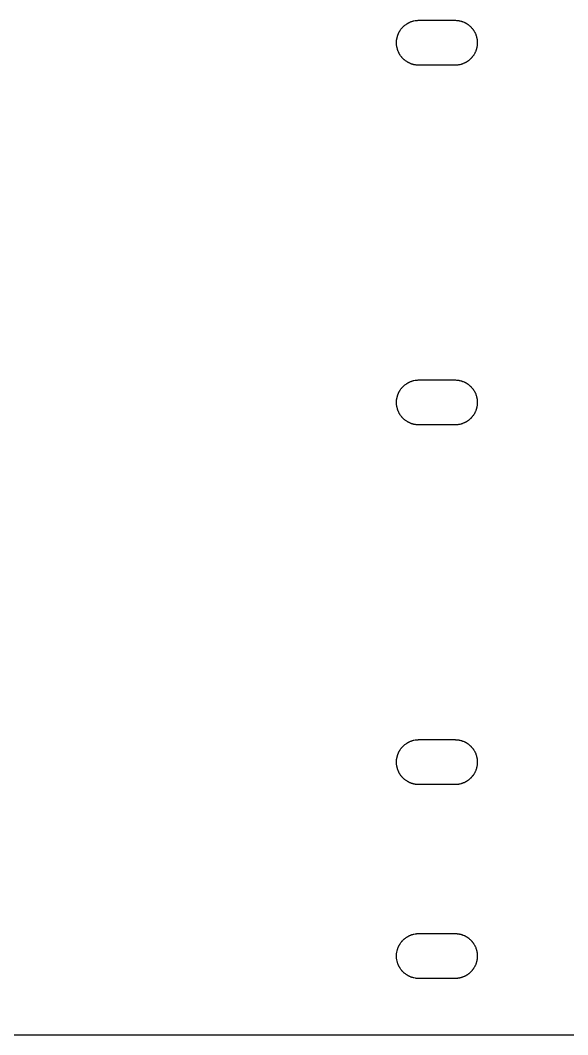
# Model space of a CAD drawing. Header units: metres. Extents: x 0 to 195, y 0 to 195.
# Drawn here: x 48.8 to 97.5, y 0 to 90.2 of the extents above; entities that cross this region are included whole.
import ezdxf

# ---------------------------------------------------------------- set-up
doc = ezdxf.new("R2010")
doc.units = ezdxf.units.M

msp = doc.modelspace()

# ---------------------------------------------------------------- linework, layer by layer
for p, q in [((84.1807, 90.249), (84.2148, 90.25)), ((84.2148, 90.25), (87.4854, 90.25)), ((87.4854, 90.25), (87.5195, 90.249)), ((82.5723, 89.3389), (82.6113, 89.3975)), ((82.6113, 89.3975), (82.6523, 89.4541)), ((82.6523, 89.4541), (82.6953, 89.5088)), ((82.6953, 89.5088), (82.7178, 89.5352)), ((82.7178, 89.5352), (82.7402, 89.5625)), ((82.7402, 89.5625), (82.7637, 89.5879)), ((82.7637, 89.5879), (82.7871, 89.6143)), ((82.7871, 89.6143), (82.8115, 89.6396)), ((82.8115, 89.6396), (82.8604, 89.6885)), ((82.8604, 89.6885), (82.8857, 89.7129)), ((82.8857, 89.7129), (82.9121, 89.7363)), ((82.9121, 89.7363), (82.9375, 89.7598)), ((82.9375, 89.7598), (82.9648, 89.7822)), ((82.9648, 89.7822), (82.9912, 89.8047)), ((82.9912, 89.8047), (83.0459, 89.8477)), ((83.0459, 89.8477), (83.1025, 89.8887)), ((83.1025, 89.8887), (83.1611, 89.9277)), ((83.1611, 89.9277), (83.1904, 89.9463)), ((83.1904, 89.9463), (83.2197, 89.9639)), ((83.2197, 89.9639), (83.25, 89.9824)), ((83.25, 89.9824), (83.2803, 89.999)), ((83.2803, 89.999), (83.3115, 90.0156)), ((83.3115, 90.0156), (83.3418, 90.0322)), ((83.3418, 90.0322), (83.373, 90.0479)), ((83.373, 90.0479), (83.4043, 90.0625)), ((83.4043, 90.0625), (83.4365, 90.0771)), ((83.4365, 90.0771), (83.501, 90.1045)), ((83.501, 90.1045), (83.5332, 90.1172)), ((83.5332, 90.1172), (83.5664, 90.1289)), ((83.5664, 90.1289), (83.5986, 90.1406)), ((83.5986, 90.1406), (83.6318, 90.1523)), ((83.6318, 90.1523), (83.665, 90.1631)), ((83.665, 90.1631), (83.6982, 90.1729)), ((83.6982, 90.1729), (83.7666, 90.1904)), ((83.7666, 90.1904), (83.7998, 90.1992)), ((83.7998, 90.1992), (83.9023, 90.2197)), ((83.9023, 90.2197), (83.9375, 90.2256)), ((83.9375, 90.2256), (84.0059, 90.2354)), ((84.0059, 90.2354), (84.041, 90.2393)), ((84.041, 90.2393), (84.0762, 90.2422)), ((84.0762, 90.2422), (84.1104, 90.2451)), ((84.1104, 90.2451), (84.1807, 90.249)), ((87.5195, 90.249), (87.5898, 90.2451)), ((87.5898, 90.2451), (87.624, 90.2422)), ((87.624, 90.2422), (87.6592, 90.2393)), ((87.6592, 90.2393), (87.6934, 90.2354)), ((87.6934, 90.2354), (87.7285, 90.2305)), ((87.7285, 90.2305), (87.7627, 90.2256)), ((87.7627, 90.2256), (87.7969, 90.2197)), ((87.7969, 90.2197), (87.832, 90.2129)), ((87.832, 90.2129), (87.8662, 90.2061)), ((87.8662, 90.2061), (87.8994, 90.1992)), ((87.8994, 90.1992), (87.9678, 90.1816)), ((87.9678, 90.1816), (88.001, 90.1729)), ((88.001, 90.1729), (88.0352, 90.1631)), ((88.0352, 90.1631), (88.0684, 90.1523)), ((88.0684, 90.1523), (88.1016, 90.1406)), ((88.1016, 90.1406), (88.1338, 90.1289)), ((88.1338, 90.1289), (88.167, 90.1172)), ((88.167, 90.1172), (88.1992, 90.1045)), ((88.1992, 90.1045), (88.2637, 90.0771)), ((88.2637, 90.0771), (88.2949, 90.0625)), ((88.2949, 90.0625), (88.3271, 90.0479)), ((88.3271, 90.0479), (88.3584, 90.0322)), ((88.3584, 90.0322), (88.3887, 90.0156)), ((88.3887, 90.0156), (88.4199, 89.999)), ((88.4199, 89.999), (88.4502, 89.9824)), ((88.4502, 89.9824), (88.4805, 89.9639)), ((88.4805, 89.9639), (88.5098, 89.9463)), ((88.5098, 89.9463), (88.5391, 89.9277)), ((88.5391, 89.9277), (88.5684, 89.9082)), ((88.5684, 89.9082), (88.5967, 89.8887)), ((88.5967, 89.8887), (88.626, 89.8682)), ((88.626, 89.8682), (88.6533, 89.8477)), ((88.6533, 89.8477), (88.6816, 89.8262)), ((88.6816, 89.8262), (88.709, 89.8047)), ((88.709, 89.8047), (88.7617, 89.7598)), ((88.7617, 89.7598), (88.8145, 89.7129)), ((88.8145, 89.7129), (88.8389, 89.6885)), ((88.8389, 89.6885), (88.8643, 89.6641)), ((88.8643, 89.6641), (88.8887, 89.6396)), ((88.8887, 89.6396), (88.9131, 89.6143)), ((88.9131, 89.6143), (88.9365, 89.5879)), ((88.9365, 89.5879), (88.959, 89.5625)), ((88.959, 89.5625), (88.9824, 89.5352)), ((88.9824, 89.5352), (89.0039, 89.5088)), ((89.0039, 89.5088), (89.0264, 89.4814)), ((89.0264, 89.4814), (89.0469, 89.4541)), ((89.0469, 89.4541), (89.0684, 89.4258)), ((89.0684, 89.4258), (89.0879, 89.3975)), ((89.0879, 89.3975), (89.1084, 89.3682)), ((89.1084, 89.3682), (89.127, 89.3389)), ((82.2578, 88.4238), (82.2607, 88.459)), ((82.2607, 88.459), (82.2646, 88.4941)), ((82.2646, 88.4941), (82.2744, 88.5625)), ((82.2744, 88.5625), (82.2803, 88.5977)), ((82.2803, 88.5977), (82.3008, 88.7002)), ((82.3008, 88.7002), (82.3096, 88.7334)), ((82.3096, 88.7334), (82.3271, 88.8018)), ((82.3271, 88.8018), (82.3369, 88.835)), ((82.3369, 88.835), (82.3477, 88.8682)), ((82.3477, 88.8682), (82.3594, 88.9014)), ((82.3594, 88.9014), (82.3711, 88.9336)), ((82.3711, 88.9336), (82.3828, 88.9668)), ((82.3828, 88.9668), (82.3955, 88.999)), ((82.3955, 88.999), (82.4229, 89.0635)), ((82.4229, 89.0635), (82.4375, 89.0957)), ((82.4375, 89.0957), (82.4521, 89.127)), ((82.4521, 89.127), (82.4678, 89.1582)), ((82.4678, 89.1582), (82.4844, 89.1885)), ((82.4844, 89.1885), (82.501, 89.2197)), ((82.501, 89.2197), (82.5176, 89.25)), ((82.5176, 89.25), (82.5361, 89.2803)), ((82.5361, 89.2803), (82.5537, 89.3096)), ((82.5537, 89.3096), (82.5723, 89.3389)), ((89.127, 89.3389), (89.1465, 89.3096)), ((89.1465, 89.3096), (89.1641, 89.2803)), ((89.1641, 89.2803), (89.1992, 89.2197)), ((89.1992, 89.2197), (89.2158, 89.1885)), ((89.2158, 89.1885), (89.2324, 89.1582)), ((89.2324, 89.1582), (89.248, 89.127)), ((89.248, 89.127), (89.2627, 89.0957)), ((89.2627, 89.0957), (89.2773, 89.0635)), ((89.2773, 89.0635), (89.3047, 88.999)), ((89.3047, 88.999), (89.3174, 88.9668)), ((89.3174, 88.9668), (89.3291, 88.9336)), ((89.3291, 88.9336), (89.3408, 88.9014)), ((89.3408, 88.9014), (89.3525, 88.8682)), ((89.3525, 88.8682), (89.3721, 88.8018)), ((89.3721, 88.8018), (89.3818, 88.7676)), ((89.3818, 88.7676), (89.3906, 88.7334)), ((89.3906, 88.7334), (89.3984, 88.7002)), ((89.3984, 88.7002), (89.4062, 88.666)), ((89.4062, 88.666), (89.4199, 88.5977)), ((89.4199, 88.5977), (89.4258, 88.5625)), ((89.4258, 88.5625), (89.4355, 88.4941)), ((89.4355, 88.4941), (89.4395, 88.459)), ((89.4395, 88.459), (89.4424, 88.4238)), ((82.25, 88.2852), (82.251, 88.3193)), ((82.25, 88.2148), (82.25, 88.2852)), ((82.251, 88.1807), (82.25, 88.2148)), ((82.251, 88.3193), (82.2549, 88.3896)), ((82.2549, 88.1104), (82.251, 88.1807)), ((82.2549, 88.3896), (82.2578, 88.4238)), ((82.2578, 88.0762), (82.2549, 88.1104)), ((82.2607, 88.041), (82.2578, 88.0762)), ((82.2646, 88.0059), (82.2607, 88.041)), ((82.2744, 87.9375), (82.2646, 88.0059)), ((82.2803, 87.9023), (82.2744, 87.9375)), ((82.3008, 87.7998), (82.2803, 87.9023)), ((82.3096, 87.7666), (82.3008, 87.7998)), ((82.3271, 87.6982), (82.3096, 87.7666)), ((82.3369, 87.665), (82.3271, 87.6982)), ((82.3477, 87.6318), (82.3369, 87.665)), ((82.3594, 87.5986), (82.3477, 87.6318)), ((82.3711, 87.5664), (82.3594, 87.5986)), ((82.3828, 87.5332), (82.3711, 87.5664)), ((89.3291, 87.5664), (89.3174, 87.5332)), ((89.3408, 87.5986), (89.3291, 87.5664)), ((89.3525, 87.6318), (89.3408, 87.5986)), ((89.3721, 87.6982), (89.3525, 87.6318)), ((89.3818, 87.7324), (89.3721, 87.6982)), ((89.3906, 87.7666), (89.3818, 87.7324)), ((89.3984, 87.7998), (89.3906, 87.7666)), ((89.4062, 87.834), (89.3984, 87.7998)), ((89.4199, 87.9023), (89.4062, 87.834)), ((89.4258, 87.9375), (89.4199, 87.9023)), ((89.4355, 88.0059), (89.4258, 87.9375)), ((89.4395, 88.041), (89.4355, 88.0059)), ((89.4424, 88.0762), (89.4395, 88.041)), ((89.4424, 88.4238), (89.4453, 88.3896)), ((89.4453, 88.1104), (89.4424, 88.0762)), ((89.4453, 88.3896), (89.4492, 88.3193)), ((89.4492, 88.1807), (89.4453, 88.1104)), ((89.4492, 88.3193), (89.4492, 88.2852)), ((89.4492, 88.2852), (89.4502, 88.25)), ((89.4502, 88.25), (89.4492, 88.2148)), ((89.4492, 88.2148), (89.4492, 88.1807)), ((82.3955, 87.501), (82.3828, 87.5332)), ((82.4229, 87.4365), (82.3955, 87.501)), ((82.4375, 87.4043), (82.4229, 87.4365)), ((82.4521, 87.373), (82.4375, 87.4043)), ((82.4678, 87.3418), (82.4521, 87.373)), ((82.4844, 87.3115), (82.4678, 87.3418)), ((82.501, 87.2803), (82.4844, 87.3115)), ((82.5176, 87.25), (82.501, 87.2803)), ((82.5361, 87.2197), (82.5176, 87.25)), ((82.5537, 87.1904), (82.5361, 87.2197)), ((82.5723, 87.1611), (82.5537, 87.1904)), ((82.6113, 87.1025), (82.5723, 87.1611)), ((82.6523, 87.0459), (82.6113, 87.1025)), ((82.6953, 86.9912), (82.6523, 87.0459)), ((82.7178, 86.9648), (82.6953, 86.9912)), ((82.7402, 86.9375), (82.7178, 86.9648)), ((82.7637, 86.9121), (82.7402, 86.9375)), ((82.7871, 86.8857), (82.7637, 86.9121)), ((82.8115, 86.8604), (82.7871, 86.8857)), ((82.8604, 86.8115), (82.8115, 86.8604)), ((82.8857, 86.7871), (82.8604, 86.8115)), ((82.9121, 86.7637), (82.8857, 86.7871)), ((82.9375, 86.7402), (82.9121, 86.7637)), ((82.9648, 86.7178), (82.9375, 86.7402)), ((82.9912, 86.6953), (82.9648, 86.7178)), ((83.0459, 86.6523), (82.9912, 86.6953)), ((83.1025, 86.6113), (83.0459, 86.6523)), ((88.6533, 86.6523), (88.626, 86.6318)), ((88.6816, 86.6738), (88.6533, 86.6523)), ((88.709, 86.6953), (88.6816, 86.6738)), ((88.7617, 86.7402), (88.709, 86.6953)), ((88.8145, 86.7871), (88.7617, 86.7402)), ((88.8389, 86.8115), (88.8145, 86.7871)), ((88.8643, 86.8359), (88.8389, 86.8115)), ((88.8887, 86.8604), (88.8643, 86.8359)), ((88.9131, 86.8857), (88.8887, 86.8604)), ((88.9365, 86.9121), (88.9131, 86.8857)), ((88.959, 86.9375), (88.9365, 86.9121)), ((88.9824, 86.9648), (88.959, 86.9375)), ((89.0039, 86.9912), (88.9824, 86.9648)), ((89.0264, 87.0186), (89.0039, 86.9912)), ((89.0469, 87.0459), (89.0264, 87.0186)), ((89.0684, 87.0742), (89.0469, 87.0459)), ((89.0879, 87.1025), (89.0684, 87.0742)), ((89.1084, 87.1318), (89.0879, 87.1025)), ((89.127, 87.1611), (89.1084, 87.1318)), ((89.1465, 87.1904), (89.127, 87.1611)), ((89.1641, 87.2197), (89.1465, 87.1904)), ((89.1992, 87.2803), (89.1641, 87.2197)), ((89.2158, 87.3115), (89.1992, 87.2803)), ((89.2324, 87.3418), (89.2158, 87.3115)), ((89.248, 87.373), (89.2324, 87.3418)), ((89.2627, 87.4043), (89.248, 87.373)), ((89.2773, 87.4365), (89.2627, 87.4043)), ((89.3047, 87.501), (89.2773, 87.4365)), ((89.3174, 87.5332), (89.3047, 87.501)), ((83.1611, 86.5723), (83.1025, 86.6113)), ((83.1904, 86.5537), (83.1611, 86.5723)), ((83.2197, 86.5361), (83.1904, 86.5537)), ((83.25, 86.5176), (83.2197, 86.5361)), ((83.2803, 86.501), (83.25, 86.5176)), ((83.3115, 86.4844), (83.2803, 86.501)), ((83.3418, 86.4678), (83.3115, 86.4844)), ((83.373, 86.4521), (83.3418, 86.4678)), ((83.4043, 86.4375), (83.373, 86.4521)), ((83.4365, 86.4229), (83.4043, 86.4375)), ((83.501, 86.3955), (83.4365, 86.4229)), ((83.5332, 86.3828), (83.501, 86.3955)), ((83.5664, 86.3711), (83.5332, 86.3828)), ((83.5986, 86.3594), (83.5664, 86.3711)), ((83.6318, 86.3477), (83.5986, 86.3594)), ((83.665, 86.3369), (83.6318, 86.3477)), ((83.6982, 86.3271), (83.665, 86.3369)), ((83.7666, 86.3096), (83.6982, 86.3271)), ((83.7998, 86.3008), (83.7666, 86.3096)), ((83.9023, 86.2803), (83.7998, 86.3008)), ((83.9375, 86.2744), (83.9023, 86.2803)), ((84.0059, 86.2646), (83.9375, 86.2744)), ((84.041, 86.2607), (84.0059, 86.2646)), ((84.0762, 86.2578), (84.041, 86.2607)), ((84.1104, 86.2549), (84.0762, 86.2578)), ((84.1807, 86.251), (84.1104, 86.2549)), ((84.2148, 86.25), (84.1807, 86.251)), ((87.4854, 86.25), (84.2148, 86.25)), ((87.5195, 86.251), (87.4854, 86.25)), ((87.5898, 86.2549), (87.5195, 86.251)), ((87.624, 86.2578), (87.5898, 86.2549)), ((87.6592, 86.2607), (87.624, 86.2578)), ((87.6934, 86.2646), (87.6592, 86.2607)), ((87.7285, 86.2695), (87.6934, 86.2646)), ((87.7627, 86.2744), (87.7285, 86.2695)), ((87.7969, 86.2803), (87.7627, 86.2744)), ((87.832, 86.2871), (87.7969, 86.2803)), ((87.8662, 86.2939), (87.832, 86.2871)), ((87.8994, 86.3008), (87.8662, 86.2939)), ((87.9678, 86.3184), (87.8994, 86.3008)), ((88.001, 86.3271), (87.9678, 86.3184)), ((88.0352, 86.3369), (88.001, 86.3271)), ((88.0684, 86.3477), (88.0352, 86.3369)), ((88.1016, 86.3594), (88.0684, 86.3477)), ((88.1338, 86.3711), (88.1016, 86.3594)), ((88.167, 86.3828), (88.1338, 86.3711)), ((88.1992, 86.3955), (88.167, 86.3828)), ((88.2637, 86.4229), (88.1992, 86.3955)), ((88.2949, 86.4375), (88.2637, 86.4229)), ((88.3271, 86.4521), (88.2949, 86.4375)), ((88.3584, 86.4678), (88.3271, 86.4521)), ((88.3887, 86.4844), (88.3584, 86.4678)), ((88.4199, 86.501), (88.3887, 86.4844)), ((88.4502, 86.5176), (88.4199, 86.501)), ((88.4805, 86.5361), (88.4502, 86.5176)), ((88.5098, 86.5537), (88.4805, 86.5361)), ((88.5391, 86.5723), (88.5098, 86.5537)), ((88.5684, 86.5918), (88.5391, 86.5723)), ((88.5967, 86.6113), (88.5684, 86.5918)), ((88.626, 86.6318), (88.5967, 86.6113)), ((82.9375, 57.7598), (82.9648, 57.7822)), ((82.9648, 57.7822), (82.9912, 57.8047)), ((82.9912, 57.8047), (83.0459, 57.8477)), ((83.0459, 57.8477), (83.1025, 57.8887)), ((83.1025, 57.8887), (83.1611, 57.9277)), ((83.1611, 57.9277), (83.1904, 57.9463)), ((83.1904, 57.9463), (83.2197, 57.9639)), ((83.2197, 57.9639), (83.25, 57.9824)), ((83.25, 57.9824), (83.2803, 57.999)), ((83.2803, 57.999), (83.3115, 58.0156)), ((83.3115, 58.0156), (83.3418, 58.0322)), ((83.3418, 58.0322), (83.373, 58.0479)), ((83.373, 58.0479), (83.4043, 58.0625)), ((83.4043, 58.0625), (83.4365, 58.0771)), ((83.4365, 58.0771), (83.501, 58.1045)), ((83.501, 58.1045), (83.5332, 58.1172)), ((83.5332, 58.1172), (83.5664, 58.1289)), ((83.5664, 58.1289), (83.5986, 58.1406)), ((83.5986, 58.1406), (83.6318, 58.1523)), ((83.6318, 58.1523), (83.665, 58.1631)), ((83.665, 58.1631), (83.6982, 58.1729)), ((83.6982, 58.1729), (83.7666, 58.1904)), ((83.7666, 58.1904), (83.7998, 58.1992)), ((83.7998, 58.1992), (83.9023, 58.2197)), ((83.9023, 58.2197), (83.9375, 58.2256)), ((83.9375, 58.2256), (84.0059, 58.2354)), ((84.0059, 58.2354), (84.041, 58.2393)), ((84.041, 58.2393), (84.0762, 58.2422)), ((84.0762, 58.2422), (84.1104, 58.2451)), ((84.1104, 58.2451), (84.1807, 58.249)), ((84.1807, 58.249), (84.2148, 58.25)), ((84.2148, 58.25), (87.4854, 58.25)), ((87.4854, 58.25), (87.5195, 58.249)), ((87.5195, 58.249), (87.5898, 58.2451)), ((87.5898, 58.2451), (87.624, 58.2422)), ((87.624, 58.2422), (87.6592, 58.2393)), ((87.6592, 58.2393), (87.6934, 58.2354)), ((87.6934, 58.2354), (87.7285, 58.2305)), ((87.7285, 58.2305), (87.7627, 58.2256)), ((87.7627, 58.2256), (87.7969, 58.2197)), ((87.7969, 58.2197), (87.832, 58.2129)), ((87.832, 58.2129), (87.8662, 58.2061)), ((87.8662, 58.2061), (87.8994, 58.1992)), ((87.8994, 58.1992), (87.9678, 58.1816)), ((87.9678, 58.1816), (88.001, 58.1729)), ((88.001, 58.1729), (88.0352, 58.1631)), ((88.0352, 58.1631), (88.0684, 58.1523)), ((88.0684, 58.1523), (88.1016, 58.1406)), ((88.1016, 58.1406), (88.1338, 58.1289)), ((88.1338, 58.1289), (88.167, 58.1172)), ((88.167, 58.1172), (88.1992, 58.1045)), ((88.1992, 58.1045), (88.2637, 58.0771)), ((88.2637, 58.0771), (88.2949, 58.0625)), ((88.2949, 58.0625), (88.3271, 58.0479)), ((88.3271, 58.0479), (88.3584, 58.0322)), ((88.3584, 58.0322), (88.3887, 58.0156)), ((88.3887, 58.0156), (88.4199, 57.999)), ((88.4199, 57.999), (88.4502, 57.9824)), ((88.4502, 57.9824), (88.4805, 57.9639)), ((88.4805, 57.9639), (88.5098, 57.9463)), ((88.5098, 57.9463), (88.5391, 57.9277)), ((88.5391, 57.9277), (88.5684, 57.9082)), ((88.5684, 57.9082), (88.5967, 57.8887)), ((88.5967, 57.8887), (88.626, 57.8682)), ((88.626, 57.8682), (88.6533, 57.8477)), ((88.6533, 57.8477), (88.6816, 57.8262)), ((88.6816, 57.8262), (88.709, 57.8047)), ((88.709, 57.8047), (88.7617, 57.7598)), ((82.3369, 56.835), (82.3477, 56.8682)), ((82.3477, 56.8682), (82.3594, 56.9014)), ((82.3594, 56.9014), (82.3711, 56.9336)), ((82.3711, 56.9336), (82.3828, 56.9668)), ((82.3828, 56.9668), (82.3955, 56.999)), ((82.3955, 56.999), (82.4229, 57.0635)), ((82.4229, 57.0635), (82.4375, 57.0957)), ((82.4375, 57.0957), (82.4521, 57.127)), ((82.4521, 57.127), (82.4678, 57.1582)), ((82.4678, 57.1582), (82.4844, 57.1885)), ((82.4844, 57.1885), (82.501, 57.2197)), ((82.501, 57.2197), (82.5176, 57.25)), ((82.5176, 57.25), (82.5361, 57.2803)), ((82.5361, 57.2803), (82.5537, 57.3096)), ((82.5537, 57.3096), (82.5723, 57.3389)), ((82.5723, 57.3389), (82.6113, 57.3975)), ((82.6113, 57.3975), (82.6523, 57.4541)), ((82.6523, 57.4541), (82.6953, 57.5088)), ((82.6953, 57.5088), (82.7178, 57.5352)), ((82.7178, 57.5352), (82.7402, 57.5625)), ((82.7402, 57.5625), (82.7637, 57.5879)), ((82.7637, 57.5879), (82.7871, 57.6143)), ((82.7871, 57.6143), (82.8115, 57.6396)), ((82.8115, 57.6396), (82.8604, 57.6885)), ((82.8604, 57.6885), (82.8857, 57.7129)), ((82.8857, 57.7129), (82.9121, 57.7363)), ((82.9121, 57.7363), (82.9375, 57.7598)), ((88.7617, 57.7598), (88.8145, 57.7129)), ((88.8145, 57.7129), (88.8389, 57.6885)), ((88.8389, 57.6885), (88.8643, 57.6641)), ((88.8643, 57.6641), (88.8887, 57.6396)), ((88.8887, 57.6396), (88.9131, 57.6143)), ((88.9131, 57.6143), (88.9365, 57.5879)), ((88.9365, 57.5879), (88.959, 57.5625)), ((88.959, 57.5625), (88.9824, 57.5352)), ((88.9824, 57.5352), (89.0039, 57.5088)), ((89.0039, 57.5088), (89.0264, 57.4814)), ((89.0264, 57.4814), (89.0469, 57.4541)), ((89.0469, 57.4541), (89.0684, 57.4258)), ((89.0684, 57.4258), (89.0879, 57.3975)), ((89.0879, 57.3975), (89.1084, 57.3682)), ((89.1084, 57.3682), (89.127, 57.3389)), ((89.127, 57.3389), (89.1465, 57.3096)), ((89.1465, 57.3096), (89.1641, 57.2803)), ((89.1641, 57.2803), (89.1992, 57.2197)), ((89.1992, 57.2197), (89.2158, 57.1885)), ((89.2158, 57.1885), (89.2324, 57.1582)), ((89.2324, 57.1582), (89.248, 57.127)), ((89.248, 57.127), (89.2627, 57.0957)), ((89.2627, 57.0957), (89.2773, 57.0635)), ((89.2773, 57.0635), (89.3047, 56.999)), ((89.3047, 56.999), (89.3174, 56.9668)), ((89.3174, 56.9668), (89.3291, 56.9336)), ((89.3291, 56.9336), (89.3408, 56.9014)), ((89.3408, 56.9014), (89.3525, 56.8682)), ((89.3525, 56.8682), (89.3721, 56.8018)), ((82.25, 56.2852), (82.251, 56.3193)), ((82.25, 56.2148), (82.25, 56.2852)), ((82.251, 56.1807), (82.25, 56.2148)), ((82.251, 56.3193), (82.2549, 56.3896)), ((82.2549, 56.1104), (82.251, 56.1807)), ((82.2549, 56.3896), (82.2578, 56.4238)), ((82.2578, 56.0762), (82.2549, 56.1104)), ((82.2578, 56.4238), (82.2607, 56.459)), ((82.2607, 56.041), (82.2578, 56.0762)), ((82.2607, 56.459), (82.2646, 56.4941)), ((82.2646, 56.0059), (82.2607, 56.041)), ((82.2646, 56.4941), (82.2744, 56.5625)), ((82.2744, 55.9375), (82.2646, 56.0059)), ((82.2744, 56.5625), (82.2803, 56.5977)), ((82.2803, 56.5977), (82.3008, 56.7002)), ((82.3008, 56.7002), (82.3096, 56.7334)), ((82.3096, 56.7334), (82.3271, 56.8018)), ((82.3271, 56.8018), (82.3369, 56.835)), ((89.3721, 56.8018), (89.3818, 56.7676)), ((89.3818, 56.7676), (89.3906, 56.7334)), ((89.3906, 56.7334), (89.3984, 56.7002)), ((89.3984, 56.7002), (89.4062, 56.666)), ((89.4062, 56.666), (89.4199, 56.5977)), ((89.4199, 56.5977), (89.4258, 56.5625)), ((89.4258, 56.5625), (89.4355, 56.4941)), ((89.4355, 56.0059), (89.4258, 55.9375)), ((89.4355, 56.4941), (89.4395, 56.459)), ((89.4395, 56.041), (89.4355, 56.0059)), ((89.4395, 56.459), (89.4424, 56.4238)), ((89.4424, 56.0762), (89.4395, 56.041)), ((89.4424, 56.4238), (89.4453, 56.3896)), ((89.4453, 56.1104), (89.4424, 56.0762)), ((89.4453, 56.3896), (89.4492, 56.3193)), ((89.4492, 56.1807), (89.4453, 56.1104)), ((89.4492, 56.3193), (89.4492, 56.2852)), ((89.4492, 56.2852), (89.4502, 56.25)), ((89.4502, 56.25), (89.4492, 56.2148)), ((89.4492, 56.2148), (89.4492, 56.1807)), ((82.2803, 55.9023), (82.2744, 55.9375)), ((82.3008, 55.7998), (82.2803, 55.9023)), ((82.3096, 55.7666), (82.3008, 55.7998)), ((82.3271, 55.6982), (82.3096, 55.7666)), ((82.3369, 55.665), (82.3271, 55.6982)), ((82.3477, 55.6318), (82.3369, 55.665)), ((82.3594, 55.5986), (82.3477, 55.6318)), ((82.3711, 55.5664), (82.3594, 55.5986)), ((82.3828, 55.5332), (82.3711, 55.5664)), ((82.3955, 55.501), (82.3828, 55.5332)), ((82.4229, 55.4365), (82.3955, 55.501)), ((82.4375, 55.4043), (82.4229, 55.4365)), ((82.4521, 55.373), (82.4375, 55.4043)), ((82.4678, 55.3418), (82.4521, 55.373)), ((82.4844, 55.3115), (82.4678, 55.3418)), ((82.501, 55.2803), (82.4844, 55.3115)), ((82.5176, 55.25), (82.501, 55.2803)), ((82.5361, 55.2197), (82.5176, 55.25)), ((82.5537, 55.1904), (82.5361, 55.2197)), ((82.5723, 55.1611), (82.5537, 55.1904)), ((82.6113, 55.1025), (82.5723, 55.1611)), ((82.6523, 55.0459), (82.6113, 55.1025)), ((89.0684, 55.0742), (89.0469, 55.0459)), ((89.0879, 55.1025), (89.0684, 55.0742)), ((89.1084, 55.1318), (89.0879, 55.1025)), ((89.127, 55.1611), (89.1084, 55.1318)), ((89.1465, 55.1904), (89.127, 55.1611)), ((89.1641, 55.2197), (89.1465, 55.1904)), ((89.1992, 55.2803), (89.1641, 55.2197)), ((89.2158, 55.3115), (89.1992, 55.2803)), ((89.2324, 55.3418), (89.2158, 55.3115)), ((89.248, 55.373), (89.2324, 55.3418)), ((89.2627, 55.4043), (89.248, 55.373)), ((89.2773, 55.4365), (89.2627, 55.4043)), ((89.3047, 55.501), (89.2773, 55.4365)), ((89.3174, 55.5332), (89.3047, 55.501)), ((89.3291, 55.5664), (89.3174, 55.5332)), ((89.3408, 55.5986), (89.3291, 55.5664)), ((89.3525, 55.6318), (89.3408, 55.5986)), ((89.3721, 55.6982), (89.3525, 55.6318)), ((89.3818, 55.7324), (89.3721, 55.6982)), ((89.3906, 55.7666), (89.3818, 55.7324)), ((89.3984, 55.7998), (89.3906, 55.7666)), ((89.4062, 55.834), (89.3984, 55.7998)), ((89.4199, 55.9023), (89.4062, 55.834)), ((89.4258, 55.9375), (89.4199, 55.9023)), ((82.6953, 54.9912), (82.6523, 55.0459)), ((82.7178, 54.9648), (82.6953, 54.9912)), ((82.7402, 54.9375), (82.7178, 54.9648)), ((82.7637, 54.9121), (82.7402, 54.9375)), ((82.7871, 54.8857), (82.7637, 54.9121)), ((82.8115, 54.8604), (82.7871, 54.8857)), ((82.8604, 54.8115), (82.8115, 54.8604)), ((82.8857, 54.7871), (82.8604, 54.8115)), ((82.9121, 54.7637), (82.8857, 54.7871)), ((82.9375, 54.7402), (82.9121, 54.7637)), ((82.9648, 54.7178), (82.9375, 54.7402)), ((82.9912, 54.6953), (82.9648, 54.7178)), ((83.0459, 54.6523), (82.9912, 54.6953)), ((83.1025, 54.6113), (83.0459, 54.6523)), ((83.1611, 54.5723), (83.1025, 54.6113)), ((83.1904, 54.5537), (83.1611, 54.5723)), ((83.2197, 54.5361), (83.1904, 54.5537)), ((83.25, 54.5176), (83.2197, 54.5361)), ((83.2803, 54.501), (83.25, 54.5176)), ((83.3115, 54.4844), (83.2803, 54.501)), ((83.3418, 54.4678), (83.3115, 54.4844)), ((83.373, 54.4521), (83.3418, 54.4678)), ((83.4043, 54.4375), (83.373, 54.4521)), ((83.4365, 54.4229), (83.4043, 54.4375)), ((83.501, 54.3955), (83.4365, 54.4229)), ((83.5332, 54.3828), (83.501, 54.3955)), ((83.5664, 54.3711), (83.5332, 54.3828)), ((83.5986, 54.3594), (83.5664, 54.3711)), ((83.6318, 54.3477), (83.5986, 54.3594)), ((83.665, 54.3369), (83.6318, 54.3477)), ((83.6982, 54.3271), (83.665, 54.3369)), ((83.7666, 54.3096), (83.6982, 54.3271)), ((83.7998, 54.3008), (83.7666, 54.3096)), ((83.9023, 54.2803), (83.7998, 54.3008)), ((83.9375, 54.2744), (83.9023, 54.2803)), ((84.0059, 54.2646), (83.9375, 54.2744)), ((84.041, 54.2607), (84.0059, 54.2646)), ((84.0762, 54.2578), (84.041, 54.2607)), ((84.1104, 54.2549), (84.0762, 54.2578)), ((84.1807, 54.251), (84.1104, 54.2549)), ((84.2148, 54.25), (84.1807, 54.251)), ((87.4854, 54.25), (84.2148, 54.25)), ((87.5195, 54.251), (87.4854, 54.25)), ((87.5898, 54.2549), (87.5195, 54.251)), ((87.624, 54.2578), (87.5898, 54.2549)), ((87.6592, 54.2607), (87.624, 54.2578)), ((87.6934, 54.2646), (87.6592, 54.2607)), ((87.7285, 54.2695), (87.6934, 54.2646)), ((87.7627, 54.2744), (87.7285, 54.2695)), ((87.7969, 54.2803), (87.7627, 54.2744)), ((87.832, 54.2871), (87.7969, 54.2803)), ((87.8662, 54.2939), (87.832, 54.2871)), ((87.8994, 54.3008), (87.8662, 54.2939)), ((87.9678, 54.3184), (87.8994, 54.3008)), ((88.001, 54.3271), (87.9678, 54.3184)), ((88.0352, 54.3369), (88.001, 54.3271)), ((88.0684, 54.3477), (88.0352, 54.3369)), ((88.1016, 54.3594), (88.0684, 54.3477)), ((88.1338, 54.3711), (88.1016, 54.3594)), ((88.167, 54.3828), (88.1338, 54.3711)), ((88.1992, 54.3955), (88.167, 54.3828)), ((88.2637, 54.4229), (88.1992, 54.3955)), ((88.2949, 54.4375), (88.2637, 54.4229)), ((88.3271, 54.4521), (88.2949, 54.4375)), ((88.3584, 54.4678), (88.3271, 54.4521)), ((88.3887, 54.4844), (88.3584, 54.4678)), ((88.4199, 54.501), (88.3887, 54.4844)), ((88.4502, 54.5176), (88.4199, 54.501)), ((88.4805, 54.5361), (88.4502, 54.5176)), ((88.5098, 54.5537), (88.4805, 54.5361)), ((88.5391, 54.5723), (88.5098, 54.5537)), ((88.5684, 54.5918), (88.5391, 54.5723)), ((88.5967, 54.6113), (88.5684, 54.5918)), ((88.626, 54.6318), (88.5967, 54.6113)), ((88.6533, 54.6523), (88.626, 54.6318)), ((88.6816, 54.6738), (88.6533, 54.6523)), ((88.709, 54.6953), (88.6816, 54.6738)), ((88.7617, 54.7402), (88.709, 54.6953)), ((88.8145, 54.7871), (88.7617, 54.7402)), ((88.8389, 54.8115), (88.8145, 54.7871)), ((88.8643, 54.8359), (88.8389, 54.8115)), ((88.8887, 54.8604), (88.8643, 54.8359)), ((88.9131, 54.8857), (88.8887, 54.8604)), ((88.9365, 54.9121), (88.9131, 54.8857)), ((88.959, 54.9375), (88.9365, 54.9121)), ((88.9824, 54.9648), (88.959, 54.9375)), ((89.0039, 54.9912), (88.9824, 54.9648)), ((89.0264, 55.0186), (89.0039, 54.9912)), ((89.0469, 55.0459), (89.0264, 55.0186)), ((83.665, 26.1631), (83.6982, 26.1729)), ((83.6982, 26.1729), (83.7666, 26.1904)), ((83.7666, 26.1904), (83.7998, 26.1992)), ((83.7998, 26.1992), (83.9023, 26.2197)), ((83.9023, 26.2197), (83.9375, 26.2256)), ((83.9375, 26.2256), (84.0059, 26.2354)), ((84.0059, 26.2354), (84.041, 26.2393)), ((84.041, 26.2393), (84.0762, 26.2422)), ((84.0762, 26.2422), (84.1104, 26.2451)), ((84.1104, 26.2451), (84.1807, 26.249)), ((84.1807, 26.249), (84.2148, 26.25)), ((84.2148, 26.25), (87.4854, 26.25)), ((87.4854, 26.25), (87.5195, 26.249)), ((87.5195, 26.249), (87.5898, 26.2451)), ((87.5898, 26.2451), (87.624, 26.2422)), ((87.624, 26.2422), (87.6592, 26.2393)), ((87.6592, 26.2393), (87.6934, 26.2354)), ((87.6934, 26.2354), (87.7285, 26.2305)), ((87.7285, 26.2305), (87.7627, 26.2256)), ((87.7627, 26.2256), (87.7969, 26.2197)), ((87.7969, 26.2197), (87.832, 26.2129)), ((87.832, 26.2129), (87.8662, 26.2061)), ((87.8662, 26.2061), (87.8994, 26.1992)), ((87.8994, 26.1992), (87.9678, 26.1816)), ((87.9678, 26.1816), (88.001, 26.1729)), ((88.001, 26.1729), (88.0352, 26.1631)), ((82.5176, 25.25), (82.5361, 25.2803)), ((82.5361, 25.2803), (82.5537, 25.3096)), ((82.5537, 25.3096), (82.5723, 25.3389)), ((82.5723, 25.3389), (82.6113, 25.3975)), ((82.6113, 25.3975), (82.6523, 25.4541)), ((82.6523, 25.4541), (82.6953, 25.5088)), ((82.6953, 25.5088), (82.7178, 25.5352)), ((82.7178, 25.5352), (82.7402, 25.5625)), ((82.7402, 25.5625), (82.7637, 25.5879)), ((82.7637, 25.5879), (82.7871, 25.6143)), ((82.7871, 25.6143), (82.8115, 25.6396)), ((82.8115, 25.6396), (82.8604, 25.6885)), ((82.8604, 25.6885), (82.8857, 25.7129)), ((82.8857, 25.7129), (82.9121, 25.7363)), ((82.9121, 25.7363), (82.9375, 25.7598)), ((82.9375, 25.7598), (82.9648, 25.7822)), ((82.9648, 25.7822), (82.9912, 25.8047)), ((82.9912, 25.8047), (83.0459, 25.8477)), ((83.0459, 25.8477), (83.1025, 25.8887)), ((83.1025, 25.8887), (83.1611, 25.9277)), ((83.1611, 25.9277), (83.1904, 25.9463)), ((83.1904, 25.9463), (83.2197, 25.9639)), ((83.2197, 25.9639), (83.25, 25.9824)), ((83.25, 25.9824), (83.2803, 25.999)), ((83.2803, 25.999), (83.3115, 26.0156)), ((83.3115, 26.0156), (83.3418, 26.0322)), ((83.3418, 26.0322), (83.373, 26.0479)), ((83.373, 26.0479), (83.4043, 26.0625)), ((83.4043, 26.0625), (83.4365, 26.0771)), ((83.4365, 26.0771), (83.501, 26.1045)), ((83.501, 26.1045), (83.5332, 26.1172)), ((83.5332, 26.1172), (83.5664, 26.1289)), ((83.5664, 26.1289), (83.5986, 26.1406)), ((83.5986, 26.1406), (83.6318, 26.1523)), ((83.6318, 26.1523), (83.665, 26.1631)), ((88.0352, 26.1631), (88.0684, 26.1523)), ((88.0684, 26.1523), (88.1016, 26.1406)), ((88.1016, 26.1406), (88.1338, 26.1289)), ((88.1338, 26.1289), (88.167, 26.1172)), ((88.167, 26.1172), (88.1992, 26.1045)), ((88.1992, 26.1045), (88.2637, 26.0771)), ((88.2637, 26.0771), (88.2949, 26.0625)), ((88.2949, 26.0625), (88.3271, 26.0479)), ((88.3271, 26.0479), (88.3584, 26.0322)), ((88.3584, 26.0322), (88.3887, 26.0156)), ((88.3887, 26.0156), (88.4199, 25.999)), ((88.4199, 25.999), (88.4502, 25.9824)), ((88.4502, 25.9824), (88.4805, 25.9639)), ((88.4805, 25.9639), (88.5098, 25.9463)), ((88.5098, 25.9463), (88.5391, 25.9277)), ((88.5391, 25.9277), (88.5684, 25.9082)), ((88.5684, 25.9082), (88.5967, 25.8887)), ((88.5967, 25.8887), (88.626, 25.8682)), ((88.626, 25.8682), (88.6533, 25.8477)), ((88.6533, 25.8477), (88.6816, 25.8262)), ((88.6816, 25.8262), (88.709, 25.8047)), ((88.709, 25.8047), (88.7617, 25.7598)), ((88.7617, 25.7598), (88.8145, 25.7129)), ((88.8145, 25.7129), (88.8389, 25.6885)), ((88.8389, 25.6885), (88.8643, 25.6641)), ((88.8643, 25.6641), (88.8887, 25.6396)), ((88.8887, 25.6396), (88.9131, 25.6143)), ((88.9131, 25.6143), (88.9365, 25.5879)), ((88.9365, 25.5879), (88.959, 25.5625)), ((88.959, 25.5625), (88.9824, 25.5352)), ((88.9824, 25.5352), (89.0039, 25.5088)), ((89.0039, 25.5088), (89.0264, 25.4814)), ((89.0264, 25.4814), (89.0469, 25.4541)), ((89.0469, 25.4541), (89.0684, 25.4258)), ((89.0684, 25.4258), (89.0879, 25.3975)), ((89.0879, 25.3975), (89.1084, 25.3682)), ((89.1084, 25.3682), (89.127, 25.3389)), ((89.127, 25.3389), (89.1465, 25.3096)), ((89.1465, 25.3096), (89.1641, 25.2803)), ((89.1641, 25.2803), (89.1992, 25.2197)), ((82.251, 24.3193), (82.2549, 24.3896)), ((82.2549, 24.3896), (82.2578, 24.4238)), ((82.2578, 24.4238), (82.2607, 24.459)), ((82.2607, 24.459), (82.2646, 24.4941)), ((82.2646, 24.4941), (82.2744, 24.5625)), ((82.2744, 24.5625), (82.2803, 24.5977)), ((82.2803, 24.5977), (82.3008, 24.7002)), ((82.3008, 24.7002), (82.3096, 24.7334)), ((82.3096, 24.7334), (82.3271, 24.8018)), ((82.3271, 24.8018), (82.3369, 24.835)), ((82.3369, 24.835), (82.3477, 24.8682)), ((82.3477, 24.8682), (82.3594, 24.9014)), ((82.3594, 24.9014), (82.3711, 24.9336)), ((82.3711, 24.9336), (82.3828, 24.9668)), ((82.3828, 24.9668), (82.3955, 24.999)), ((82.3955, 24.999), (82.4229, 25.0635)), ((82.4229, 25.0635), (82.4375, 25.0957)), ((82.4375, 25.0957), (82.4521, 25.127)), ((82.4521, 25.127), (82.4678, 25.1582)), ((82.4678, 25.1582), (82.4844, 25.1885)), ((82.4844, 25.1885), (82.501, 25.2197)), ((82.501, 25.2197), (82.5176, 25.25)), ((89.1992, 25.2197), (89.2158, 25.1885)), ((89.2158, 25.1885), (89.2324, 25.1582)), ((89.2324, 25.1582), (89.248, 25.127)), ((89.248, 25.127), (89.2627, 25.0957)), ((89.2627, 25.0957), (89.2773, 25.0635)), ((89.2773, 25.0635), (89.3047, 24.999)), ((89.3047, 24.999), (89.3174, 24.9668)), ((89.3174, 24.9668), (89.3291, 24.9336)), ((89.3291, 24.9336), (89.3408, 24.9014)), ((89.3408, 24.9014), (89.3525, 24.8682)), ((89.3525, 24.8682), (89.3721, 24.8018)), ((89.3721, 24.8018), (89.3818, 24.7676)), ((89.3818, 24.7676), (89.3906, 24.7334)), ((89.3906, 24.7334), (89.3984, 24.7002)), ((89.3984, 24.7002), (89.4062, 24.666)), ((89.4062, 24.666), (89.4199, 24.5977)), ((89.4199, 24.5977), (89.4258, 24.5625)), ((89.4258, 24.5625), (89.4355, 24.4941)), ((89.4355, 24.4941), (89.4395, 24.459)), ((89.4395, 24.459), (89.4424, 24.4238)), ((89.4424, 24.4238), (89.4453, 24.3896)), ((89.4453, 24.3896), (89.4492, 24.3193)), ((82.25, 24.2852), (82.251, 24.3193)), ((82.25, 24.2148), (82.25, 24.2852)), ((82.251, 24.1807), (82.25, 24.2148)), ((82.2549, 24.1104), (82.251, 24.1807)), ((82.2578, 24.0762), (82.2549, 24.1104)), ((82.2607, 24.041), (82.2578, 24.0762)), ((82.2646, 24.0059), (82.2607, 24.041)), ((82.2744, 23.9375), (82.2646, 24.0059)), ((82.2803, 23.9023), (82.2744, 23.9375)), ((82.3008, 23.7998), (82.2803, 23.9023)), ((82.3096, 23.7666), (82.3008, 23.7998)), ((82.3271, 23.6982), (82.3096, 23.7666)), ((82.3369, 23.665), (82.3271, 23.6982)), ((82.3477, 23.6318), (82.3369, 23.665)), ((82.3594, 23.5986), (82.3477, 23.6318)), ((82.3711, 23.5664), (82.3594, 23.5986)), ((82.3828, 23.5332), (82.3711, 23.5664)), ((82.3955, 23.501), (82.3828, 23.5332)), ((82.4229, 23.4365), (82.3955, 23.501)), ((89.3047, 23.501), (89.2773, 23.4365)), ((89.3174, 23.5332), (89.3047, 23.501)), ((89.3291, 23.5664), (89.3174, 23.5332)), ((89.3408, 23.5986), (89.3291, 23.5664)), ((89.3525, 23.6318), (89.3408, 23.5986)), ((89.3721, 23.6982), (89.3525, 23.6318)), ((89.3818, 23.7324), (89.3721, 23.6982)), ((89.3906, 23.7666), (89.3818, 23.7324)), ((89.3984, 23.7998), (89.3906, 23.7666)), ((89.4062, 23.834), (89.3984, 23.7998)), ((89.4199, 23.9023), (89.4062, 23.834)), ((89.4258, 23.9375), (89.4199, 23.9023)), ((89.4355, 24.0059), (89.4258, 23.9375)), ((89.4395, 24.041), (89.4355, 24.0059)), ((89.4424, 24.0762), (89.4395, 24.041)), ((89.4453, 24.1104), (89.4424, 24.0762)), ((89.4492, 24.1807), (89.4453, 24.1104)), ((89.4492, 24.3193), (89.4492, 24.2852)), ((89.4492, 24.2852), (89.4502, 24.25)), ((89.4502, 24.25), (89.4492, 24.2148)), ((89.4492, 24.2148), (89.4492, 24.1807)), ((82.4375, 23.4043), (82.4229, 23.4365)), ((82.4521, 23.373), (82.4375, 23.4043)), ((82.4678, 23.3418), (82.4521, 23.373)), ((82.4844, 23.3115), (82.4678, 23.3418)), ((82.501, 23.2803), (82.4844, 23.3115)), ((82.5176, 23.25), (82.501, 23.2803)), ((82.5361, 23.2197), (82.5176, 23.25)), ((82.5537, 23.1904), (82.5361, 23.2197)), ((82.5723, 23.1611), (82.5537, 23.1904)), ((82.6113, 23.1025), (82.5723, 23.1611)), ((82.6523, 23.0459), (82.6113, 23.1025)), ((82.6953, 22.9912), (82.6523, 23.0459)), ((82.7178, 22.9648), (82.6953, 22.9912)), ((82.7402, 22.9375), (82.7178, 22.9648)), ((82.7637, 22.9121), (82.7402, 22.9375)), ((82.7871, 22.8857), (82.7637, 22.9121)), ((82.8115, 22.8604), (82.7871, 22.8857)), ((82.8604, 22.8115), (82.8115, 22.8604)), ((82.8857, 22.7871), (82.8604, 22.8115)), ((82.9121, 22.7637), (82.8857, 22.7871)), ((82.9375, 22.7402), (82.9121, 22.7637)), ((82.9648, 22.7178), (82.9375, 22.7402)), ((82.9912, 22.6953), (82.9648, 22.7178)), ((83.0459, 22.6523), (82.9912, 22.6953)), ((83.1025, 22.6113), (83.0459, 22.6523)), ((83.1611, 22.5723), (83.1025, 22.6113)), ((83.1904, 22.5537), (83.1611, 22.5723)), ((88.5391, 22.5723), (88.5098, 22.5537)), ((88.5684, 22.5918), (88.5391, 22.5723)), ((88.5967, 22.6113), (88.5684, 22.5918)), ((88.626, 22.6318), (88.5967, 22.6113)), ((88.6533, 22.6523), (88.626, 22.6318)), ((88.6816, 22.6738), (88.6533, 22.6523)), ((88.709, 22.6953), (88.6816, 22.6738)), ((88.7617, 22.7402), (88.709, 22.6953)), ((88.8145, 22.7871), (88.7617, 22.7402)), ((88.8389, 22.8115), (88.8145, 22.7871)), ((88.8643, 22.8359), (88.8389, 22.8115)), ((88.8887, 22.8604), (88.8643, 22.8359)), ((88.9131, 22.8857), (88.8887, 22.8604)), ((88.9365, 22.9121), (88.9131, 22.8857)), ((88.959, 22.9375), (88.9365, 22.9121)), ((88.9824, 22.9648), (88.959, 22.9375)), ((89.0039, 22.9912), (88.9824, 22.9648)), ((89.0264, 23.0186), (89.0039, 22.9912)), ((89.0469, 23.0459), (89.0264, 23.0186)), ((89.0684, 23.0742), (89.0469, 23.0459)), ((89.0879, 23.1025), (89.0684, 23.0742)), ((89.1084, 23.1318), (89.0879, 23.1025)), ((89.127, 23.1611), (89.1084, 23.1318)), ((89.1465, 23.1904), (89.127, 23.1611)), ((89.1641, 23.2197), (89.1465, 23.1904)), ((89.1992, 23.2803), (89.1641, 23.2197)), ((89.2158, 23.3115), (89.1992, 23.2803)), ((89.2324, 23.3418), (89.2158, 23.3115)), ((89.248, 23.373), (89.2324, 23.3418)), ((89.2627, 23.4043), (89.248, 23.373)), ((89.2773, 23.4365), (89.2627, 23.4043)), ((83.2197, 22.5361), (83.1904, 22.5537)), ((83.25, 22.5176), (83.2197, 22.5361)), ((83.2803, 22.501), (83.25, 22.5176)), ((83.3115, 22.4844), (83.2803, 22.501)), ((83.3418, 22.4678), (83.3115, 22.4844)), ((83.373, 22.4521), (83.3418, 22.4678)), ((83.4043, 22.4375), (83.373, 22.4521)), ((83.4365, 22.4229), (83.4043, 22.4375)), ((83.501, 22.3955), (83.4365, 22.4229)), ((83.5332, 22.3828), (83.501, 22.3955)), ((83.5664, 22.3711), (83.5332, 22.3828)), ((83.5986, 22.3594), (83.5664, 22.3711)), ((83.6318, 22.3477), (83.5986, 22.3594)), ((83.665, 22.3369), (83.6318, 22.3477)), ((83.6982, 22.3271), (83.665, 22.3369)), ((83.7666, 22.3096), (83.6982, 22.3271)), ((83.7998, 22.3008), (83.7666, 22.3096)), ((83.9023, 22.2803), (83.7998, 22.3008)), ((83.9375, 22.2744), (83.9023, 22.2803)), ((84.0059, 22.2646), (83.9375, 22.2744)), ((84.041, 22.2607), (84.0059, 22.2646)), ((84.0762, 22.2578), (84.041, 22.2607)), ((84.1104, 22.2549), (84.0762, 22.2578)), ((84.1807, 22.251), (84.1104, 22.2549)), ((84.2148, 22.25), (84.1807, 22.251)), ((87.4854, 22.25), (84.2148, 22.25)), ((87.5195, 22.251), (87.4854, 22.25)), ((87.5898, 22.2549), (87.5195, 22.251)), ((87.624, 22.2578), (87.5898, 22.2549)), ((87.6592, 22.2607), (87.624, 22.2578)), ((87.6934, 22.2646), (87.6592, 22.2607)), ((87.7285, 22.2695), (87.6934, 22.2646)), ((87.7627, 22.2744), (87.7285, 22.2695)), ((87.7969, 22.2803), (87.7627, 22.2744)), ((87.832, 22.2871), (87.7969, 22.2803)), ((87.8662, 22.2939), (87.832, 22.2871)), ((87.8994, 22.3008), (87.8662, 22.2939)), ((87.9678, 22.3184), (87.8994, 22.3008)), ((88.001, 22.3271), (87.9678, 22.3184)), ((88.0352, 22.3369), (88.001, 22.3271)), ((88.0684, 22.3477), (88.0352, 22.3369)), ((88.1016, 22.3594), (88.0684, 22.3477)), ((88.1338, 22.3711), (88.1016, 22.3594)), ((88.167, 22.3828), (88.1338, 22.3711)), ((88.1992, 22.3955), (88.167, 22.3828)), ((88.2637, 22.4229), (88.1992, 22.3955)), ((88.2949, 22.4375), (88.2637, 22.4229)), ((88.3271, 22.4521), (88.2949, 22.4375)), ((88.3584, 22.4678), (88.3271, 22.4521)), ((88.3887, 22.4844), (88.3584, 22.4678)), ((88.4199, 22.501), (88.3887, 22.4844)), ((88.4502, 22.5176), (88.4199, 22.501)), ((88.4805, 22.5361), (88.4502, 22.5176)), ((88.5098, 22.5537), (88.4805, 22.5361)), ((82.5723, 8.08887), (82.6113, 8.14746)), ((82.6113, 8.14746), (82.6523, 8.2041)), ((82.6523, 8.2041), (82.6953, 8.25879)), ((82.6953, 8.25879), (82.7178, 8.28516)), ((82.7178, 8.28516), (82.7402, 8.3125)), ((82.7402, 8.3125), (82.7637, 8.33789)), ((82.7637, 8.33789), (82.7871, 8.36426)), ((82.7871, 8.36426), (82.8115, 8.38965)), ((82.8115, 8.38965), (82.8604, 8.43848)), ((82.8604, 8.43848), (82.8857, 8.46289)), ((82.8857, 8.46289), (82.9121, 8.48633)), ((82.9121, 8.48633), (82.9375, 8.50977)), ((82.9375, 8.50977), (82.9648, 8.53223)), ((82.9648, 8.53223), (82.9912, 8.55469)), ((82.9912, 8.55469), (83.0459, 8.59766)), ((83.0459, 8.59766), (83.1025, 8.63867)), ((83.1025, 8.63867), (83.1611, 8.67773)), ((83.1611, 8.67773), (83.1904, 8.69629)), ((83.1904, 8.69629), (83.2197, 8.71387)), ((83.2197, 8.71387), (83.25, 8.73242)), ((83.25, 8.73242), (83.2803, 8.74902)), ((83.2803, 8.74902), (83.3115, 8.76562)), ((83.3115, 8.76562), (83.3418, 8.78223)), ((83.3418, 8.78223), (83.373, 8.79785)), ((83.373, 8.79785), (83.4043, 8.8125)), ((83.4043, 8.8125), (83.4365, 8.82715)), ((83.4365, 8.82715), (83.501, 8.85449)), ((83.501, 8.85449), (83.5332, 8.86719)), ((83.5332, 8.86719), (83.5664, 8.87891)), ((83.5664, 8.87891), (83.5986, 8.89062)), ((83.5986, 8.89062), (83.6318, 8.90234)), ((83.6318, 8.90234), (83.665, 8.91309)), ((83.665, 8.91309), (83.6982, 8.92285)), ((83.6982, 8.92285), (83.7666, 8.94043)), ((83.7666, 8.94043), (83.7998, 8.94922)), ((83.7998, 8.94922), (83.9023, 8.96973)), ((83.9023, 8.96973), (83.9375, 8.97559)), ((83.9375, 8.97559), (84.0059, 8.98535)), ((84.0059, 8.98535), (84.041, 8.98926)), ((84.041, 8.98926), (84.0762, 8.99219)), ((84.0762, 8.99219), (84.1104, 8.99512)), ((84.1104, 8.99512), (84.1807, 8.99902)), ((84.1807, 8.99902), (84.2148, 9)), ((84.2148, 9), (87.4854, 9)), ((87.4854, 9), (87.5195, 8.99902)), ((87.5195, 8.99902), (87.5898, 8.99512)), ((87.5898, 8.99512), (87.624, 8.99219)), ((87.624, 8.99219), (87.6592, 8.98926)), ((87.6592, 8.98926), (87.6934, 8.98535)), ((87.6934, 8.98535), (87.7285, 8.98047)), ((87.7285, 8.98047), (87.7627, 8.97559)), ((87.7627, 8.97559), (87.7969, 8.96973)), ((87.7969, 8.96973), (87.832, 8.96289)), ((87.832, 8.96289), (87.8662, 8.95605)), ((87.8662, 8.95605), (87.8994, 8.94922)), ((87.8994, 8.94922), (87.9678, 8.93164)), ((87.9678, 8.93164), (88.001, 8.92285)), ((88.001, 8.92285), (88.0352, 8.91309)), ((88.0352, 8.91309), (88.0684, 8.90234)), ((88.0684, 8.90234), (88.1016, 8.89062)), ((88.1016, 8.89062), (88.1338, 8.87891)), ((88.1338, 8.87891), (88.167, 8.86719)), ((88.167, 8.86719), (88.1992, 8.85449)), ((88.1992, 8.85449), (88.2637, 8.82715)), ((88.2637, 8.82715), (88.2949, 8.8125)), ((88.2949, 8.8125), (88.3271, 8.79785)), ((88.3271, 8.79785), (88.3584, 8.78223)), ((88.3584, 8.78223), (88.3887, 8.76562)), ((88.3887, 8.76562), (88.4199, 8.74902)), ((88.4199, 8.74902), (88.4502, 8.73242)), ((88.4502, 8.73242), (88.4805, 8.71387)), ((88.4805, 8.71387), (88.5098, 8.69629)), ((88.5098, 8.69629), (88.5391, 8.67773)), ((88.5391, 8.67773), (88.5684, 8.6582)), ((88.5684, 8.6582), (88.5967, 8.63867)), ((88.5967, 8.63867), (88.626, 8.61816)), ((88.626, 8.61816), (88.6533, 8.59766)), ((88.6533, 8.59766), (88.6816, 8.57617)), ((88.6816, 8.57617), (88.709, 8.55469)), ((88.709, 8.55469), (88.7617, 8.50977)), ((88.7617, 8.50977), (88.8145, 8.46289)), ((88.8145, 8.46289), (88.8389, 8.43848)), ((88.8389, 8.43848), (88.8643, 8.41406)), ((88.8643, 8.41406), (88.8887, 8.38965)), ((88.8887, 8.38965), (88.9131, 8.36426)), ((88.9131, 8.36426), (88.9365, 8.33789)), ((88.9365, 8.33789), (88.959, 8.3125)), ((88.959, 8.3125), (88.9824, 8.28516)), ((88.9824, 8.28516), (89.0039, 8.25879)), ((89.0039, 8.25879), (89.0264, 8.23145)), ((89.0264, 8.23145), (89.0469, 8.2041)), ((89.0469, 8.2041), (89.0684, 8.17578)), ((89.0684, 8.17578), (89.0879, 8.14746)), ((89.0879, 8.14746), (89.1084, 8.11816)), ((82.2607, 7.20898), (82.2646, 7.24414)), ((82.2646, 7.24414), (82.2744, 7.3125)), ((82.2744, 7.3125), (82.2803, 7.34766)), ((82.2803, 7.34766), (82.3008, 7.4502)), ((82.3008, 7.4502), (82.3096, 7.4834)), ((82.3096, 7.4834), (82.3271, 7.55176)), ((82.3271, 7.55176), (82.3369, 7.58496)), ((82.3369, 7.58496), (82.3477, 7.61816)), ((82.3477, 7.61816), (82.3594, 7.65137)), ((82.3594, 7.65137), (82.3711, 7.68359)), ((82.3711, 7.68359), (82.3828, 7.7168)), ((82.3828, 7.7168), (82.3955, 7.74902)), ((82.3955, 7.74902), (82.4229, 7.81348)), ((82.4229, 7.81348), (82.4375, 7.8457)), ((82.4375, 7.8457), (82.4521, 7.87695)), ((82.4521, 7.87695), (82.4678, 7.9082)), ((82.4678, 7.9082), (82.4844, 7.93848)), ((82.4844, 7.93848), (82.501, 7.96973)), ((82.501, 7.96973), (82.5176, 8)), ((82.5176, 8), (82.5361, 8.03027)), ((82.5361, 8.03027), (82.5537, 8.05957)), ((82.5537, 8.05957), (82.5723, 8.08887)), ((89.1084, 8.11816), (89.127, 8.08887)), ((89.127, 8.08887), (89.1465, 8.05957)), ((89.1465, 8.05957), (89.1641, 8.03027)), ((89.1641, 8.03027), (89.1992, 7.96973)), ((89.1992, 7.96973), (89.2158, 7.93848)), ((89.2158, 7.93848), (89.2324, 7.9082)), ((89.2324, 7.9082), (89.248, 7.87695)), ((89.248, 7.87695), (89.2627, 7.8457)), ((89.2627, 7.8457), (89.2773, 7.81348)), ((89.2773, 7.81348), (89.3047, 7.74902)), ((89.3047, 7.74902), (89.3174, 7.7168)), ((89.3174, 7.7168), (89.3291, 7.68359)), ((89.3291, 7.68359), (89.3408, 7.65137)), ((89.3408, 7.65137), (89.3525, 7.61816)), ((89.3525, 7.61816), (89.3721, 7.55176)), ((89.3721, 7.55176), (89.3818, 7.51758)), ((89.3818, 7.51758), (89.3906, 7.4834)), ((89.3906, 7.4834), (89.3984, 7.4502)), ((89.3984, 7.4502), (89.4062, 7.41602)), ((89.4062, 7.41602), (89.4199, 7.34766)), ((89.4199, 7.34766), (89.4258, 7.3125)), ((89.4258, 7.3125), (89.4355, 7.24414)), ((89.4355, 7.24414), (89.4395, 7.20898)), ((82.25, 7.03516), (82.251, 7.06934)), ((82.25, 6.96484), (82.25, 7.03516)), ((82.251, 6.93066), (82.25, 6.96484)), ((82.251, 7.06934), (82.2549, 7.13965)), ((82.2549, 6.86035), (82.251, 6.93066)), ((82.2549, 7.13965), (82.2578, 7.17383)), ((82.2578, 6.82617), (82.2549, 6.86035)), ((82.2578, 7.17383), (82.2607, 7.20898)), ((82.2607, 6.79102), (82.2578, 6.82617)), ((82.2646, 6.75586), (82.2607, 6.79102)), ((82.2744, 6.6875), (82.2646, 6.75586)), ((82.2803, 6.65234), (82.2744, 6.6875)), ((82.3008, 6.5498), (82.2803, 6.65234)), ((82.3096, 6.5166), (82.3008, 6.5498)), ((82.3271, 6.44824), (82.3096, 6.5166)), ((82.3369, 6.41504), (82.3271, 6.44824)), ((82.3477, 6.38184), (82.3369, 6.41504)), ((82.3594, 6.34863), (82.3477, 6.38184)), ((82.3711, 6.31641), (82.3594, 6.34863)), ((89.3408, 6.34863), (89.3291, 6.31641)), ((89.3525, 6.38184), (89.3408, 6.34863)), ((89.3721, 6.44824), (89.3525, 6.38184)), ((89.3818, 6.48242), (89.3721, 6.44824)), ((89.3906, 6.5166), (89.3818, 6.48242)), ((89.3984, 6.5498), (89.3906, 6.5166)), ((89.4062, 6.58398), (89.3984, 6.5498)), ((89.4199, 6.65234), (89.4062, 6.58398)), ((89.4258, 6.6875), (89.4199, 6.65234)), ((89.4355, 6.75586), (89.4258, 6.6875)), ((89.4395, 6.79102), (89.4355, 6.75586)), ((89.4395, 7.20898), (89.4424, 7.17383)), ((89.4424, 6.82617), (89.4395, 6.79102)), ((89.4424, 7.17383), (89.4453, 7.13965)), ((89.4453, 6.86035), (89.4424, 6.82617)), ((89.4453, 7.13965), (89.4492, 7.06934)), ((89.4492, 6.93066), (89.4453, 6.86035)), ((89.4492, 7.06934), (89.4492, 7.03516)), ((89.4492, 7.03516), (89.4502, 7)), ((89.4502, 7), (89.4492, 6.96484)), ((89.4492, 6.96484), (89.4492, 6.93066)), ((82.3828, 6.2832), (82.3711, 6.31641)), ((82.3955, 6.25098), (82.3828, 6.2832)), ((82.4229, 6.18652), (82.3955, 6.25098)), ((82.4375, 6.1543), (82.4229, 6.18652)), ((82.4521, 6.12305), (82.4375, 6.1543)), ((82.4678, 6.0918), (82.4521, 6.12305)), ((82.4844, 6.06152), (82.4678, 6.0918)), ((82.501, 6.03027), (82.4844, 6.06152)), ((82.5176, 6), (82.501, 6.03027)), ((82.5361, 5.96973), (82.5176, 6)), ((82.5537, 5.94043), (82.5361, 5.96973)), ((82.5723, 5.91113), (82.5537, 5.94043)), ((82.6113, 5.85254), (82.5723, 5.91113)), ((82.6523, 5.7959), (82.6113, 5.85254)), ((82.6953, 5.74121), (82.6523, 5.7959)), ((82.7178, 5.71484), (82.6953, 5.74121)), ((82.7402, 5.6875), (82.7178, 5.71484)), ((82.7637, 5.66211), (82.7402, 5.6875)), ((82.7871, 5.63574), (82.7637, 5.66211)), ((82.8115, 5.61035), (82.7871, 5.63574)), ((82.8604, 5.56152), (82.8115, 5.61035)), ((82.8857, 5.53711), (82.8604, 5.56152)), ((82.9121, 5.51367), (82.8857, 5.53711)), ((82.9375, 5.49023), (82.9121, 5.51367)), ((82.9648, 5.46777), (82.9375, 5.49023)), ((82.9912, 5.44531), (82.9648, 5.46777)), ((83.0459, 5.40234), (82.9912, 5.44531)), ((88.6816, 5.42383), (88.6533, 5.40234)), ((88.709, 5.44531), (88.6816, 5.42383)), ((88.7617, 5.49023), (88.709, 5.44531)), ((88.8145, 5.53711), (88.7617, 5.49023)), ((88.8389, 5.56152), (88.8145, 5.53711)), ((88.8643, 5.58594), (88.8389, 5.56152)), ((88.8887, 5.61035), (88.8643, 5.58594)), ((88.9131, 5.63574), (88.8887, 5.61035)), ((88.9365, 5.66211), (88.9131, 5.63574)), ((88.959, 5.6875), (88.9365, 5.66211)), ((88.9824, 5.71484), (88.959, 5.6875)), ((89.0039, 5.74121), (88.9824, 5.71484)), ((89.0264, 5.76855), (89.0039, 5.74121)), ((89.0469, 5.7959), (89.0264, 5.76855)), ((89.0684, 5.82422), (89.0469, 5.7959)), ((89.0879, 5.85254), (89.0684, 5.82422)), ((89.1084, 5.88184), (89.0879, 5.85254)), ((89.127, 5.91113), (89.1084, 5.88184)), ((89.1465, 5.94043), (89.127, 5.91113)), ((89.1641, 5.96973), (89.1465, 5.94043)), ((89.1992, 6.03027), (89.1641, 5.96973)), ((89.2158, 6.06152), (89.1992, 6.03027)), ((89.2324, 6.0918), (89.2158, 6.06152)), ((89.248, 6.12305), (89.2324, 6.0918)), ((89.2627, 6.1543), (89.248, 6.12305)), ((89.2773, 6.18652), (89.2627, 6.1543)), ((89.3047, 6.25098), (89.2773, 6.18652)), ((89.3174, 6.2832), (89.3047, 6.25098)), ((89.3291, 6.31641), (89.3174, 6.2832)), ((83.1025, 5.36133), (83.0459, 5.40234)), ((83.1611, 5.32227), (83.1025, 5.36133)), ((83.1904, 5.30371), (83.1611, 5.32227)), ((83.2197, 5.28613), (83.1904, 5.30371)), ((83.25, 5.26758), (83.2197, 5.28613)), ((83.2803, 5.25098), (83.25, 5.26758)), ((83.3115, 5.23438), (83.2803, 5.25098)), ((83.3418, 5.21777), (83.3115, 5.23438)), ((83.373, 5.20215), (83.3418, 5.21777)), ((83.4043, 5.1875), (83.373, 5.20215)), ((83.4365, 5.17285), (83.4043, 5.1875)), ((83.501, 5.14551), (83.4365, 5.17285)), ((83.5332, 5.13281), (83.501, 5.14551)), ((83.5664, 5.12109), (83.5332, 5.13281)), ((83.5986, 5.10938), (83.5664, 5.12109)), ((83.6318, 5.09766), (83.5986, 5.10938)), ((83.665, 5.08691), (83.6318, 5.09766)), ((83.6982, 5.07715), (83.665, 5.08691)), ((83.7666, 5.05957), (83.6982, 5.07715)), ((83.7998, 5.05078), (83.7666, 5.05957)), ((83.9023, 5.03027), (83.7998, 5.05078)), ((83.9375, 5.02441), (83.9023, 5.03027)), ((84.0059, 5.01465), (83.9375, 5.02441)), ((84.041, 5.01074), (84.0059, 5.01465)), ((84.0762, 5.00781), (84.041, 5.01074)), ((84.1104, 5.00488), (84.0762, 5.00781)), ((84.1807, 5.00098), (84.1104, 5.00488)), ((84.2148, 5), (84.1807, 5.00098)), ((87.4854, 5), (84.2148, 5)), ((87.5195, 5.00098), (87.4854, 5)), ((87.5898, 5.00488), (87.5195, 5.00098)), ((87.624, 5.00781), (87.5898, 5.00488)), ((87.6592, 5.01074), (87.624, 5.00781)), ((87.6934, 5.01465), (87.6592, 5.01074)), ((87.7285, 5.01953), (87.6934, 5.01465)), ((87.7627, 5.02441), (87.7285, 5.01953)), ((87.7969, 5.03027), (87.7627, 5.02441)), ((87.832, 5.03711), (87.7969, 5.03027)), ((87.8662, 5.04395), (87.832, 5.03711)), ((87.8994, 5.05078), (87.8662, 5.04395)), ((87.9678, 5.06836), (87.8994, 5.05078)), ((88.001, 5.07715), (87.9678, 5.06836)), ((88.0352, 5.08691), (88.001, 5.07715)), ((88.0684, 5.09766), (88.0352, 5.08691)), ((88.1016, 5.10938), (88.0684, 5.09766)), ((88.1338, 5.12109), (88.1016, 5.10938)), ((88.167, 5.13281), (88.1338, 5.12109)), ((88.1992, 5.14551), (88.167, 5.13281)), ((88.2637, 5.17285), (88.1992, 5.14551)), ((88.2949, 5.1875), (88.2637, 5.17285)), ((88.3271, 5.20215), (88.2949, 5.1875)), ((88.3584, 5.21777), (88.3271, 5.20215)), ((88.3887, 5.23438), (88.3584, 5.21777)), ((88.4199, 5.25098), (88.3887, 5.23438)), ((88.4502, 5.26758), (88.4199, 5.25098)), ((88.4805, 5.28613), (88.4502, 5.26758)), ((88.5098, 5.30371), (88.4805, 5.28613)), ((88.5391, 5.32227), (88.5098, 5.30371)), ((88.5684, 5.3418), (88.5391, 5.32227)), ((88.5967, 5.36133), (88.5684, 5.3418)), ((88.626, 5.38184), (88.5967, 5.36133)), ((88.6533, 5.40234), (88.626, 5.38184)), ((8, 0), (187, 0))]:
    msp.add_line(p, q)

doc.saveas('drawing.dxf')
